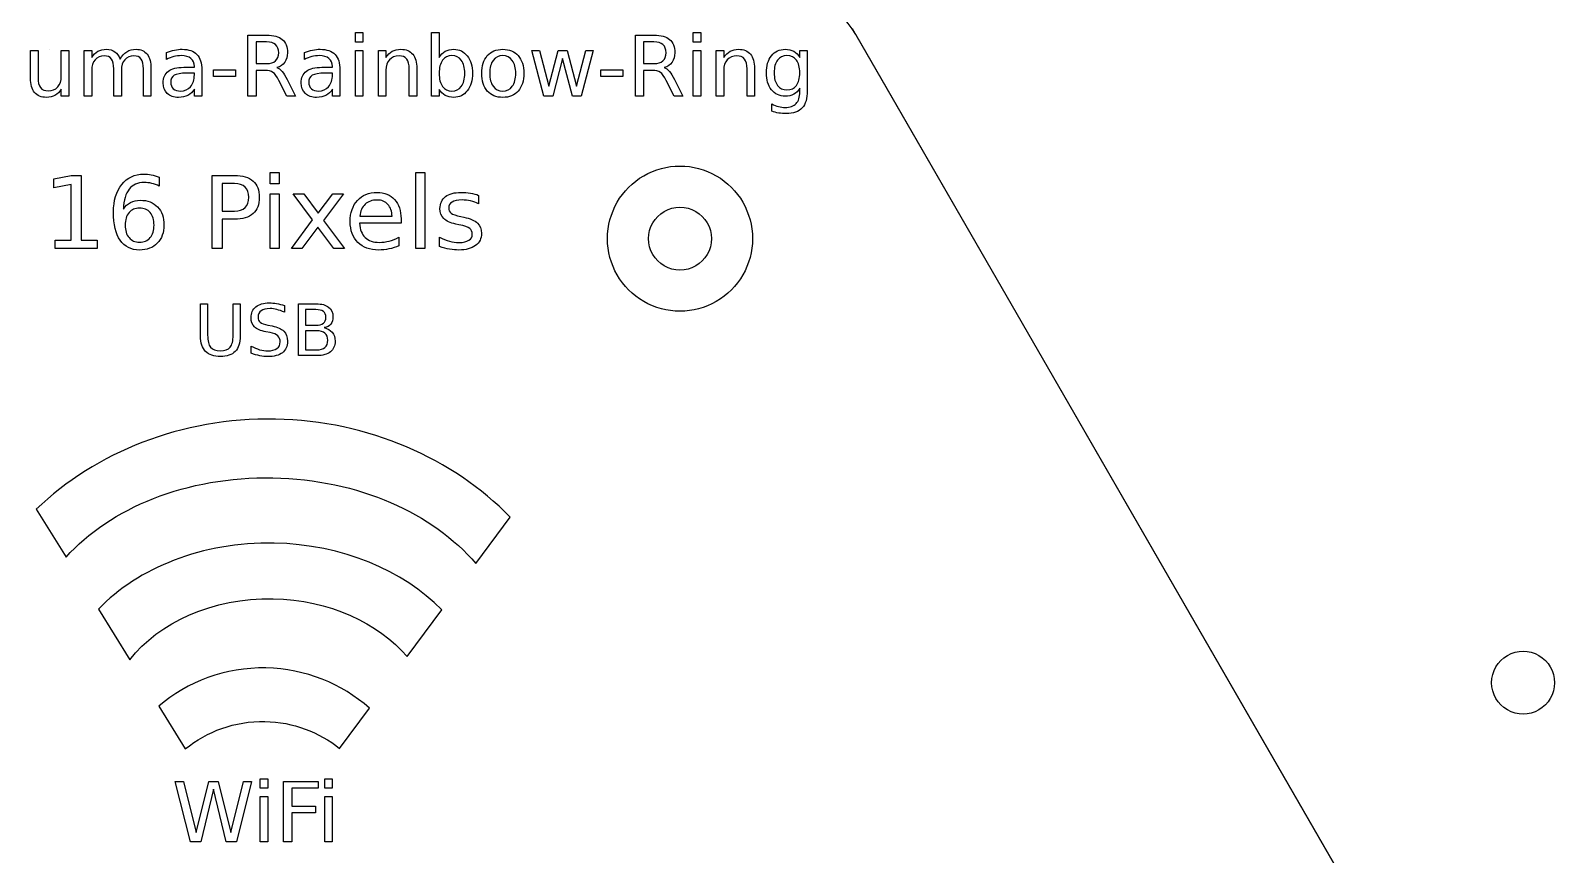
# Model space of a CAD drawing. Extents: x 5 to 967, y 5 to 440.
# Drawn here: x 789.3 to 849.9, y 302.6 to 335.4 of the extents above; entities that cross this region are included whole.
import ezdxf

# ---------------------------------------------------------------- set-up
doc = ezdxf.new("R2010")
doc.units = 0
doc.layers.get('0').update_dxf_attribs({"linetype": 'CONTINUOUS'})

msp = doc.modelspace()

# ---------------------------------------------------------------- linework, layer by layer
at = {"color": 3}
for p, q in [((797.940643, 332.744068), (797.940643, 335.172168)), ((797.940643, 335.172168), (798.682246, 335.172168)), ((802.214614, 335.274608), (802.513858, 335.274608)), ((802.214614, 334.895678), (802.214614, 335.274608)), ((802.513858, 335.274608), (802.513858, 334.895678)), ((805.241198, 332.744108), (805.241198, 335.274658)), ((805.241198, 335.274658), (805.542067, 335.274658)), ((805.542067, 335.274658), (805.542067, 334.289058)), ((813.345153, 332.744068), (813.345153, 335.172168)), ((813.345153, 335.172168), (814.086755, 335.172168)), ((815.648022, 335.274608), (815.947265, 335.274608)), ((815.648022, 334.895678), (815.648022, 335.274608)), ((815.947265, 335.274608), (815.947265, 334.895678)), ((789.290246, 333.462888), (789.290246, 334.565538)), ((789.290246, 334.565538), (789.589489, 334.565538)), ((789.589489, 334.565538), (789.589489, 333.474278)), ((790.043231, 334.609448), (790.043231, 334.609448)), ((790.51649, 333.532818), (790.51649, 334.565538)), ((790.51649, 334.565538), (790.815733, 334.565538)), ((790.815733, 334.565538), (790.815733, 332.744058)), ((791.423977, 332.744108), (791.423977, 334.565588)), ((791.423977, 334.565588), (791.724847, 334.565588)), ((791.724847, 334.565588), (791.724847, 334.282608)), ((798.26916, 334.902188), (798.26916, 334.040238)), ((798.682246, 334.902188), (798.26916, 334.902188)), ((802.513858, 334.895678), (802.214614, 334.895678)), ((802.214614, 334.565538), (802.513858, 334.565538)), ((802.214614, 332.744058), (802.214614, 334.565538)), ((802.513858, 334.565538), (802.513858, 332.744058)), ((803.126982, 332.744058), (803.126982, 334.565538)), ((803.126982, 334.565538), (803.427851, 334.565538)), ((803.427851, 334.565538), (803.427851, 334.282558)), ((808.072623, 334.609448), (808.072623, 334.609448)), ((809.228937, 334.565538), (809.52818, 334.565538)), ((809.705449, 332.744058), (809.228937, 334.565538)), ((809.52818, 334.565538), (809.902234, 333.144128)), ((809.902234, 333.144128), (810.274662, 334.565538)), ((810.274662, 334.565538), (810.627573, 334.565538)), ((810.627573, 334.565538), (811.001627, 333.144128)), ((811.001627, 333.144128), (811.374054, 334.565538)), ((811.673298, 334.565538), (811.196786, 332.744058)), ((811.374054, 334.565538), (811.673298, 334.565538)), ((813.67367, 334.902188), (813.67367, 334.040238)), ((814.086755, 334.902188), (813.67367, 334.902188)), ((815.947265, 334.895678), (815.648022, 334.895678)), ((815.648022, 334.565538), (815.947265, 334.565538)), ((815.648022, 332.744058), (815.648022, 334.565538)), ((815.947265, 334.565538), (815.947265, 332.744058)), ((816.56039, 332.744058), (816.56039, 334.565538)), ((816.56039, 334.565538), (816.861259, 334.565538)), ((816.861259, 334.565538), (816.861259, 334.282558)), ((819.884588, 334.289138), (819.884588, 334.565618)), ((819.884588, 334.565618), (820.183831, 334.565618)), ((820.183831, 334.565618), (820.183831, 332.970118)), ((792.853513, 334.215938), (792.853513, 334.215878)), ((794.701013, 334.206108), (794.701013, 334.482588)), ((798.26916, 334.040238), (798.682246, 334.040238)), ((800.191472, 334.206108), (800.191472, 334.482588)), ((808.072623, 334.355738), (808.072623, 334.355738)), ((810.451931, 334.237018), (810.058361, 332.744058)), ((810.843874, 332.744058), (810.451931, 334.237018)), ((813.67367, 334.040238), (814.086755, 334.040238)), ((789.290246, 333.462878), (789.290246, 333.462888)), ((791.724847, 333.773568), (791.724847, 332.744108)), ((792.60306, 332.744108), (792.60306, 333.833738)), ((792.903929, 333.773568), (792.903929, 332.744108)), ((793.782142, 332.744108), (793.782142, 333.833738)), ((794.083012, 333.843498), (794.083012, 332.744108)), ((795.38732, 333.893828), (795.806911, 333.893828)), ((795.806911, 333.659738), (795.509294, 333.659678)), ((795.806911, 333.893828), (795.806911, 333.923128)), ((795.806911, 333.593038), (795.806911, 333.659738)), ((796.106154, 333.783278), (796.106154, 332.744058)), ((796.106154, 333.783218), (796.106154, 333.783278)), ((796.572909, 333.789778), (797.449496, 333.789778)), ((796.572909, 333.523068), (796.572909, 333.789778)), ((797.449496, 333.523068), (796.572909, 333.523068)), ((797.449496, 333.789778), (797.449496, 333.523068)), ((798.626951, 333.770278), (798.26916, 333.770278)), ((798.26916, 333.770278), (798.26916, 332.744068)), ((799.092079, 333.882488), (799.092079, 333.882478)), ((799.479143, 332.744058), (799.168516, 333.366938)), ((799.498659, 333.407598), (799.832055, 332.744058)), ((800.87778, 333.893828), (801.297371, 333.893828)), ((801.297371, 333.659738), (800.999754, 333.659678)), ((801.297371, 333.893828), (801.297371, 333.923128)), ((801.297371, 333.593038), (801.297371, 333.659738)), ((801.596614, 333.783278), (801.596614, 332.744058)), ((801.596614, 333.783218), (801.596614, 333.783278)), ((803.427851, 333.773518), (803.427851, 332.744058)), ((804.353228, 332.744058), (804.353228, 333.833688)), ((804.652471, 333.843448), (804.652471, 332.744058)), ((804.652471, 333.843428), (804.652471, 333.843448)), ((806.560144, 333.653168), (806.560144, 333.653168)), ((811.97742, 333.789778), (812.854006, 333.789778)), ((811.97742, 333.523068), (811.97742, 333.789778)), ((812.854006, 333.523068), (811.97742, 333.523068)), ((812.854006, 333.789778), (812.854006, 333.523068)), ((814.03146, 333.770278), (813.67367, 333.770278)), ((813.67367, 333.770278), (813.67367, 332.744068)), ((814.496588, 333.882488), (814.496588, 333.882478)), ((814.883652, 332.744058), (814.573025, 333.366938)), ((814.903168, 333.407598), (815.236564, 332.744058)), ((816.861259, 333.773518), (816.861259, 332.744058)), ((817.786636, 332.744058), (817.786636, 333.833688)), ((818.085879, 333.843448), (818.085879, 332.744058)), ((818.085879, 333.843428), (818.085879, 333.843448)), ((819.884588, 333.675938), (819.884588, 333.675938)), ((790.51649, 332.744058), (790.51649, 333.023788)), ((795.806911, 332.744058), (795.806911, 333.020528)), ((801.297371, 332.744058), (801.297371, 333.020528)), ((805.542067, 333.017328), (805.542067, 332.744108)), ((819.884588, 332.916548), (819.884588, 333.064538)), ((790.815733, 332.744058), (790.51649, 332.744058)), ((791.724847, 332.744108), (791.423977, 332.744108)), ((792.903929, 332.744108), (792.60306, 332.744108)), ((794.083012, 332.744108), (793.782142, 332.744108)), ((796.106154, 332.744058), (795.806911, 332.744058)), ((798.26916, 332.744068), (797.940643, 332.744068)), ((799.832055, 332.744058), (799.479143, 332.744058)), ((801.596614, 332.744058), (801.297371, 332.744058)), ((802.513858, 332.744058), (802.214614, 332.744058)), ((803.427851, 332.744058), (803.126982, 332.744058)), ((804.652471, 332.744058), (804.353228, 332.744058)), ((805.542067, 332.744108), (805.241198, 332.744108)), ((810.058361, 332.744058), (809.705449, 332.744058)), ((811.196786, 332.744058), (810.843874, 332.744058)), ((813.67367, 332.744068), (813.345153, 332.744068)), ((815.236564, 332.744058), (814.883652, 332.744058)), ((815.947265, 332.744058), (815.648022, 332.744058)), ((816.861259, 332.744058), (816.56039, 332.744058)), ((818.085879, 332.744058), (817.786636, 332.744058)), ((818.775438, 332.147248), (818.775438, 332.438358)), ((798.819223, 329.718039), (799.177519, 329.718039)), ((798.819223, 329.264319), (798.819223, 329.718039)), ((799.177519, 329.718039), (799.177519, 329.264319)), ((804.614271, 329.718039), (804.972567, 329.718039)), ((804.614271, 326.688099), (804.614271, 329.718039)), ((804.972567, 329.718039), (804.972567, 326.688099)), ((790.21233, 329.455159), (790.907502, 329.595359)), ((790.21233, 329.096859), (790.21233, 329.455159)), ((790.911396, 329.237059), (790.21233, 329.096859)), ((790.907502, 329.595359), (791.300849, 329.595359)), ((790.911396, 327.019129), (790.911396, 329.237059)), ((791.300849, 329.595359), (791.300849, 327.019129)), ((794.410624, 329.531109), (794.410624, 329.531099)), ((794.410624, 329.531099), (794.410624, 329.172799)), ((796.513666, 329.595359), (797.401617, 329.595359)), ((796.513666, 326.688099), (796.513666, 329.595359)), ((796.907013, 329.272109), (796.907013, 328.179699)), ((797.401617, 329.272109), (796.907013, 329.272109)), ((799.177519, 329.264319), (798.819223, 329.264319)), ((798.819223, 328.869029), (799.177519, 328.869029)), ((798.819223, 326.688099), (798.819223, 328.869029)), ((799.177519, 328.869029), (799.177519, 326.688099)), ((800.511392, 327.829189), (799.736383, 328.869029)), ((799.736383, 328.869029), (800.158938, 328.869029)), ((800.158938, 328.869029), (800.737275, 328.092069)), ((800.737275, 328.092069), (801.315611, 328.869029)), ((801.738167, 328.869029), (800.949526, 327.807769)), ((801.315611, 328.869029), (801.738167, 328.869029)), ((807.11066, 328.804769), (807.11066, 328.465949)), ((807.110664, 328.804699), (807.11066, 328.804769)), ((793.629773, 328.298479), (793.629773, 328.298479)), ((796.907013, 328.179699), (797.401617, 328.179699)), ((802.390499, 327.971339), (803.667902, 327.973289)), ((806.401861, 327.963489), (806.524538, 327.936189)), ((797.401617, 327.856449), (796.907013, 327.856449)), ((796.907013, 327.856449), (796.907013, 326.688099)), ((799.664334, 326.688099), (800.511392, 327.829189)), ((800.721697, 327.544889), (800.08689, 326.688099)), ((801.356504, 326.688099), (800.721697, 327.544889)), ((800.949526, 327.807769), (801.779059, 326.688099)), ((804.026198, 327.692879), (802.378816, 327.692879)), ((804.026198, 327.868149), (804.026198, 327.868139)), ((804.026198, 327.868139), (804.026198, 327.692879)), ((806.329812, 327.636309), (806.205188, 327.665509)), ((790.2688, 327.019129), (790.911396, 327.019129)), ((790.2688, 326.688099), (790.2688, 327.019129)), ((791.943445, 326.688099), (790.2688, 326.688099)), ((791.300849, 327.019129), (791.943445, 327.019129)), ((791.943445, 327.019129), (791.943445, 326.688099)), ((796.907013, 326.688099), (796.513666, 326.688099)), ((799.177519, 326.688099), (798.819223, 326.688099)), ((800.08689, 326.688099), (799.664334, 326.688099)), ((801.779059, 326.688099), (801.356504, 326.688099)), ((803.942466, 327.137889), (803.942466, 326.799059)), ((804.972567, 326.688099), (804.614271, 326.688099)), ((805.560644, 326.767789), (805.560644, 327.137769)), ((796.055182, 324.494459), (796.334924, 324.494459)), ((796.055182, 323.210129), (796.055182, 324.494459)), ((796.334924, 324.494459), (796.334924, 323.244579)), ((797.350538, 323.244579), (797.350538, 324.494459)), ((797.350538, 324.494459), (797.63028, 324.494459)), ((797.63028, 324.494459), (797.63028, 323.210129)), ((799.387279, 324.426939), (799.387279, 324.155469)), ((799.387281, 324.426849), (799.387279, 324.426939)), ((799.945384, 324.494459), (800.656452, 324.494459)), ((799.945388, 322.437049), (799.945384, 324.494459)), ((800.635781, 324.265749), (800.223748, 324.265709)), ((800.223748, 324.265709), (800.223748, 323.645589)), ((798.822285, 323.349269), (798.652786, 323.382369)), ((798.735471, 323.648339), (798.903592, 323.613839)), ((800.223748, 323.645589), (800.635781, 323.645589)), ((800.223748, 323.419589), (800.223748, 322.665809)), ((800.670232, 323.419539), (800.223748, 323.419589)), ((798.071257, 322.527929), (798.071257, 322.814569)), ((800.223748, 322.665809), (800.670232, 322.665809)), ((800.684017, 322.437049), (799.945388, 322.437049)), ((795.050217, 305.51552), (795.377743, 305.51552)), ((795.650681, 303.11847), (795.050217, 305.51552)), ((795.377743, 305.51552), (795.881877, 303.489347)), ((795.881877, 303.489347), (796.384408, 305.51552)), ((796.384408, 305.51552), (796.748867, 305.51552)), ((796.748867, 305.51552), (797.253002, 303.489347)), ((797.253002, 303.489347), (797.755526, 305.51552)), ((798.084662, 305.51552), (797.482588, 303.11847)), ((797.755526, 305.51552), (798.084662, 305.51552)), ((798.429849, 305.616669), (798.725265, 305.616669)), ((798.429849, 305.242581), (798.429849, 305.616669)), ((798.725265, 305.616669), (798.725265, 305.242581)), ((799.354634, 305.51552), (800.732177, 305.51552)), ((799.354634, 303.11847), (799.354634, 305.51552)), ((800.732177, 305.51552), (800.732177, 305.242581)), ((800.99869, 305.616669), (801.294106, 305.616669)), ((800.99869, 305.242581), (800.99869, 305.616669)), ((801.294106, 305.616669), (801.294106, 305.242581)), ((796.569046, 305.199232), (796.058486, 303.11847)), ((797.074783, 303.11847), (796.569046, 305.199232)), ((798.725265, 305.242581), (798.429849, 305.242581)), ((798.429849, 304.916659), (798.725265, 304.916659)), ((798.429849, 303.11847), (798.429849, 304.916659)), ((798.725265, 304.916659), (798.725265, 303.11847)), ((800.732177, 305.242581), (799.678946, 305.242581)), ((799.678946, 305.242581), (799.678946, 304.536149)), ((801.294106, 305.242581), (800.99869, 305.242581)), ((800.99869, 304.916659), (801.294106, 304.916659)), ((800.99869, 303.11847), (800.99869, 304.916659)), ((801.294106, 304.916659), (801.294106, 303.11847)), ((799.678946, 304.536149), (800.629421, 304.536149)), ((800.629421, 304.26321), (799.678946, 304.26321)), ((799.678946, 304.26321), (799.678946, 303.11847)), ((800.629421, 304.536149), (800.629421, 304.26321)), ((796.058486, 303.11847), (795.650681, 303.11847)), ((797.482588, 303.11847), (797.074783, 303.11847)), ((798.725265, 303.11847), (798.429849, 303.11847)), ((799.678946, 303.11847), (799.354634, 303.11847)), ((801.294106, 303.11847), (800.99869, 303.11847))]:
    msp.add_line(p, q, dxfattribs=at)
at = {"color": 7}
for p, q in [((821.969094, 335.436554), (841.659693, 301.331439)), ((813.870767, 327.085249), (813.870767, 327.085249)), ((799.031542, 319.911374), (799.031541, 319.911374)), ((789.519848, 316.32778), (790.704711, 314.425813)), ((806.999284, 314.1699), (808.363382, 316.020574)), ((798.976556, 314.983041), (798.976555, 314.983041)), ((791.991319, 312.358478), (793.241614, 310.350685)), ((804.275393, 310.472975), (805.644668, 312.331599)), ((798.655229, 310.022959), (798.65523, 310.022959)), ((847.399403, 309.437956), (847.399403, 309.437956)), ((794.392271, 308.502663), (795.448171, 306.806276)), ((801.584331, 306.821233), (802.767889, 308.428813))]:
    msp.add_line(p, q, dxfattribs=at)
at = {"color": 5}
msp.add_line((812.236152, 327.085249), (812.236152, 327.085249), dxfattribs=at)
at = {"color": 7}
for points in [[(822.110464, 335.191768), (821.395933, 336.429372), (820.075426, 337.191768), (818.646364, 337.191768)], [(841.801063, 301.08665), (841.801063, 301.08665), (822.110464, 335.191768), (822.110464, 335.191768)], [(813.870767, 327.085249), (813.870767, 327.531831), (814.109016, 327.944489), (814.495767, 328.16778)], [(814.495767, 328.16778), (814.882519, 328.391071), (815.359016, 328.391071), (815.745767, 328.16778)], [(815.745767, 328.16778), (816.132519, 327.944489), (816.370767, 327.531831), (816.370767, 327.085249)], [(814.495767, 326.002717), (814.109016, 326.226008), (813.870767, 326.638667), (813.870767, 327.085249)], [(816.370767, 327.085249), (816.370767, 326.638667), (816.132519, 326.226008), (815.745767, 326.002717)], [(815.745767, 326.002717), (815.359016, 325.779426), (814.882519, 325.779426), (814.495767, 326.002717)], [(799.031541, 319.911374), (795.280196, 319.980943), (791.883559, 318.591361), (789.519848, 316.32778)], [(808.363382, 316.020574), (806.085505, 318.345898), (802.760341, 319.842222), (799.031542, 319.911374)], [(790.704711, 314.425813), (792.456598, 316.37947), (795.496479, 317.642278), (798.93195, 317.578568)], [(798.93195, 317.578568), (802.340998, 317.515346), (805.313453, 316.161764), (806.999284, 314.1699)], [(798.976555, 314.983041), (796.12224, 315.035975), (793.574865, 313.997733), (791.991319, 312.358478)], [(805.644668, 312.331599), (804.107535, 313.900256), (801.699926, 314.932536), (798.976556, 314.983041)], [(793.241614, 310.350685), (794.399537, 311.839508), (796.52371, 312.815588), (798.935532, 312.770862)], [(798.935532, 312.770862), (801.168534, 312.72945), (803.123001, 311.822108), (804.275393, 310.472975)], [(847.399403, 309.437956), (847.399403, 309.884538), (847.637652, 310.297197), (848.024403, 310.520488)], [(848.024403, 310.520488), (848.411154, 310.743779), (848.887652, 310.743779), (849.274403, 310.520488)], [(849.274403, 310.520488), (849.661154, 310.297197), (849.899403, 309.884538), (849.899403, 309.437956)], [(798.65523, 310.022959), (797.031677, 310.053067), (795.538373, 309.47623), (794.392271, 308.502663)], [(802.767889, 308.428813), (801.669644, 309.396155), (800.234787, 309.993667), (798.655229, 310.022959)], [(848.024403, 308.355425), (847.637652, 308.578716), (847.399403, 308.991375), (847.399403, 309.437956)], [(849.899403, 309.437956), (849.899403, 308.991375), (849.661154, 308.578716), (849.274403, 308.355425)], [(795.448171, 306.806276), (796.311119, 307.505986), (797.416655, 307.917482), (798.615772, 307.895244)], [(798.615772, 307.895244), (799.741457, 307.874369), (800.770282, 307.474992), (801.584331, 306.821233)], [(849.274403, 308.355425), (848.887652, 308.132134), (848.411154, 308.132134), (848.024403, 308.355425)]]:
    msp.add_open_spline(points, degree=3, dxfattribs=at)
at = {"color": 3}
for points in [[(798.682246, 335.172168), (798.959805, 335.172168), (799.166889, 335.114162), (799.3035, 334.998148)], [(814.086755, 335.172168), (814.364314, 335.172168), (814.571399, 335.114162), (814.70801, 334.998148)], [(791.970421, 334.529808), (792.065832, 334.582942), (792.179132, 334.609508), (792.310322, 334.609508)], [(792.310322, 334.609508), (792.442596, 334.609508), (792.554812, 334.575898), (792.64697, 334.508678)], [(793.121856, 334.513498), (793.225941, 334.577498), (793.348457, 334.609498), (793.489405, 334.609498)], [(793.489405, 334.609498), (793.679143, 334.609498), (793.825511, 334.542818), (793.928511, 334.409458)], [(794.701013, 334.482588), (794.810519, 334.524855), (794.916772, 334.556288), (795.019772, 334.576888)], [(795.019772, 334.576888), (795.122772, 334.598555), (795.223062, 334.609388), (795.320641, 334.609388)], [(795.320641, 334.609388), (795.584105, 334.609388), (795.78089, 334.541082), (795.910996, 334.404468)], [(799.040036, 334.793218), (798.959805, 334.865865), (798.840541, 334.902188), (798.682246, 334.902188)], [(799.16201, 334.472838), (799.16201, 334.614872), (799.121352, 334.721665), (799.040036, 334.793218)], [(799.3035, 334.998148), (799.440111, 334.882135), (799.508417, 334.707035), (799.508417, 334.472848)], [(800.191472, 334.482588), (800.300978, 334.524855), (800.407231, 334.556288), (800.510231, 334.576888)], [(800.510231, 334.576888), (800.613232, 334.598555), (800.713522, 334.609388), (800.811101, 334.609388)], [(800.811101, 334.609388), (801.074565, 334.609388), (801.27135, 334.541082), (801.401455, 334.404468)], [(803.679931, 334.528128), (803.77751, 334.582328), (803.889727, 334.609428), (804.01658, 334.609428)], [(804.01658, 334.609428), (804.225833, 334.609428), (804.384128, 334.544375), (804.491465, 334.414268)], [(805.77951, 334.529758), (805.876005, 334.582892), (805.990932, 334.609458), (806.12429, 334.609458)], [(806.12429, 334.609458), (806.34547, 334.609458), (806.524907, 334.521638), (806.662602, 334.345998)], [(807.457874, 334.355738), (807.606411, 334.524878), (807.811327, 334.609448), (808.072623, 334.609448)], [(808.072623, 334.609448), (808.332834, 334.609448), (808.537208, 334.524878), (808.685746, 334.355738)], [(814.444546, 334.793218), (814.364314, 334.865865), (814.245051, 334.902188), (814.086755, 334.902188)], [(814.56652, 334.472838), (814.56652, 334.614872), (814.525862, 334.721665), (814.444546, 334.793218)], [(814.70801, 334.998148), (814.844621, 334.882135), (814.912926, 334.707035), (814.912926, 334.472848)], [(817.113339, 334.528128), (817.210919, 334.582328), (817.323135, 334.609428), (817.449987, 334.609428)], [(817.449987, 334.609428), (817.659241, 334.609428), (817.817536, 334.544375), (817.924873, 334.414268)], [(818.760801, 334.354208), (818.897412, 334.524428), (819.077391, 334.609538), (819.300739, 334.609538)], [(819.300739, 334.609538), (819.435182, 334.609538), (819.550651, 334.582972), (819.647145, 334.529838)], [(791.724847, 334.282608), (791.793153, 334.394282), (791.875011, 334.476682), (791.970421, 334.529808)], [(791.859831, 334.193158), (791.769842, 334.090158), (791.724847, 333.950295), (791.724847, 333.773568)], [(792.224127, 334.349288), (792.071253, 334.349288), (791.949821, 334.297245), (791.859831, 334.193158)], [(792.51036, 334.222428), (792.44856, 334.307002), (792.353149, 334.349288), (792.224127, 334.349288)], [(792.60306, 333.833738), (792.60306, 334.009385), (792.57216, 334.138948), (792.51036, 334.222428)], [(792.64697, 334.508678), (792.740213, 334.441458), (792.809061, 334.343878), (792.853513, 334.215938)], [(792.853513, 334.215878), (792.928324, 334.350318), (793.017772, 334.449525), (793.121856, 334.513498)], [(793.038914, 334.194788), (792.948924, 334.091788), (792.903929, 333.951382), (792.903929, 333.773568)], [(793.406462, 334.349288), (793.25142, 334.349288), (793.128904, 334.297788), (793.038914, 334.194788)], [(793.689442, 334.222428), (793.627642, 334.307002), (793.533316, 334.349288), (793.406462, 334.349288)], [(793.782142, 333.833738), (793.782142, 334.008298), (793.751242, 334.137862), (793.689442, 334.222428)], [(793.928511, 334.409458), (794.031512, 334.277185), (794.083012, 334.088532), (794.083012, 333.843498)], [(794.985619, 334.318328), (794.886956, 334.293395), (794.792087, 334.255988), (794.701013, 334.206108)], [(795.289741, 334.355728), (795.185657, 334.355728), (795.084283, 334.343262), (794.985619, 334.318328)], [(795.6703, 334.241888), (795.580311, 334.317782), (795.453458, 334.355728), (795.289741, 334.355728)], [(795.806911, 333.923128), (795.806911, 334.060822), (795.761374, 334.167075), (795.6703, 334.241888)], [(795.910996, 334.404468), (796.041102, 334.267862), (796.106154, 334.060778), (796.106154, 333.783218)], [(798.682246, 334.040238), (798.840541, 334.040238), (798.959805, 334.076558), (799.040036, 334.149198)], [(799.040036, 334.149198), (799.121352, 334.222925), (799.16201, 334.330805), (799.16201, 334.472838)], [(799.40108, 334.092288), (799.330606, 333.991455), (799.227606, 333.921522), (799.092079, 333.882488)], [(799.508417, 334.472848), (799.508417, 334.319975), (799.472638, 334.193122), (799.40108, 334.092288)], [(800.476079, 334.318328), (800.377415, 334.293395), (800.282546, 334.255988), (800.191472, 334.206108)], [(800.780201, 334.355728), (800.676116, 334.355728), (800.574742, 334.343262), (800.476079, 334.318328)], [(801.16076, 334.241888), (801.07077, 334.317782), (800.943917, 334.355728), (800.780201, 334.355728)], [(801.297371, 333.923128), (801.297371, 334.060822), (801.251834, 334.167075), (801.16076, 334.241888)], [(801.401455, 334.404468), (801.531561, 334.267862), (801.596614, 334.060778), (801.596614, 333.783218)], [(803.427851, 334.282558), (803.49941, 334.392065), (803.583436, 334.473922), (803.679931, 334.528128)], [(803.567715, 334.194738), (803.474472, 334.091738), (803.427851, 333.951332), (803.427851, 333.773518)], [(803.9499, 334.349238), (803.788353, 334.349238), (803.660958, 334.297738), (803.567715, 334.194738)], [(804.252396, 334.220758), (804.185175, 334.306412), (804.084343, 334.349238), (803.9499, 334.349238)], [(804.353228, 333.833688), (804.353228, 334.006082), (804.319617, 334.135105), (804.252396, 334.220758)], [(804.491465, 334.414268), (804.598802, 334.285248), (804.652471, 334.094968), (804.652471, 333.843428)], [(805.542067, 334.289058), (805.604953, 334.397485), (805.684101, 334.477718), (805.77951, 334.529758)], [(805.677052, 334.170338), (805.587062, 334.045658), (805.542067, 333.873268), (805.542067, 333.653168)], [(806.051106, 334.358998), (805.89281, 334.358998), (805.768126, 334.296112), (805.677052, 334.170338)], [(806.423533, 334.170338), (806.333543, 334.296112), (806.2094, 334.358998), (806.051106, 334.358998)], [(806.560144, 333.653168), (806.560144, 333.873268), (806.514607, 334.045658), (806.423533, 334.170338)], [(806.662602, 334.345998), (806.801381, 334.170352), (806.870771, 333.939412), (806.870771, 333.653178)], [(807.236694, 333.653168), (807.236694, 333.952415), (807.31042, 334.186605), (807.457874, 334.355738)], [(807.692064, 334.167088), (807.598821, 334.042402), (807.5522, 333.871095), (807.5522, 333.653168)], [(808.072623, 334.355738), (807.912159, 334.355738), (807.785306, 334.292855), (807.692064, 334.167088)], [(808.451556, 334.165458), (808.358313, 334.292312), (808.232002, 334.355738), (808.072623, 334.355738)], [(808.591419, 333.653168), (808.591419, 333.868928), (808.544798, 334.039692), (808.451556, 334.165458)], [(808.685746, 334.355738), (808.834283, 334.186605), (808.908552, 333.952415), (808.908552, 333.653168)], [(814.086755, 334.040238), (814.245051, 334.040238), (814.364314, 334.076558), (814.444546, 334.149198)], [(814.444546, 334.149198), (814.525862, 334.222925), (814.56652, 334.330805), (814.56652, 334.472838)], [(814.805589, 334.092288), (814.735115, 333.991455), (814.632115, 333.921522), (814.496588, 333.882488)], [(814.912926, 334.472848), (814.912926, 334.319975), (814.877147, 334.193122), (814.805589, 334.092288)], [(816.861259, 334.282558), (816.932817, 334.392065), (817.016844, 334.473922), (817.113339, 334.528128)], [(817.001123, 334.194738), (816.907881, 334.091738), (816.861259, 333.951332), (816.861259, 333.773518)], [(817.383308, 334.349238), (817.22176, 334.349238), (817.094365, 334.297738), (817.001123, 334.194738)], [(817.685804, 334.220758), (817.618583, 334.306412), (817.517751, 334.349238), (817.383308, 334.349238)], [(817.786636, 333.833688), (817.786636, 334.006082), (817.753026, 334.135105), (817.685804, 334.220758)], [(817.924873, 334.414268), (818.032211, 334.285248), (818.085879, 334.094968), (818.085879, 333.843428)], [(818.555884, 333.676028), (818.555884, 333.957922), (818.62419, 334.183982), (818.760801, 334.354208)], [(818.998243, 334.180098), (818.909338, 334.060838), (818.864885, 333.892785), (818.864885, 333.675938)], [(819.373924, 334.358998), (819.21346, 334.358998), (819.088233, 334.299365), (818.998243, 334.180098)], [(819.749604, 334.180098), (819.660698, 334.299365), (819.535472, 334.358998), (819.373924, 334.358998)], [(819.647145, 334.529838), (819.743641, 334.476705), (819.822788, 334.396472), (819.884588, 334.289138)], [(819.884588, 333.675938), (819.884588, 333.892785), (819.839594, 334.060838), (819.749604, 334.180098)], [(789.452878, 332.892038), (789.344456, 333.022145), (789.290246, 333.212425), (789.290246, 333.462878)], [(789.589489, 333.474278), (789.589489, 333.301885), (789.623099, 333.172322), (789.690319, 333.085588)], [(790.375001, 333.111608), (790.469327, 333.214608), (790.51649, 333.355012), (790.51649, 333.532818)], [(794.567655, 333.274198), (794.567655, 333.479112), (794.635961, 333.633612), (794.772571, 333.737698)], [(794.772571, 333.737698), (794.910267, 333.841785), (795.115183, 333.893828), (795.38732, 333.893828)], [(795.006761, 333.576778), (794.913519, 333.521512), (794.866898, 333.427185), (794.866898, 333.293798)], [(795.509294, 333.659678), (795.267515, 333.659678), (795.100004, 333.632045), (795.006761, 333.576778)], [(795.655663, 333.123028), (795.756495, 333.241208), (795.806911, 333.397878), (795.806911, 333.593038)], [(798.934325, 333.690578), (798.859514, 333.743712), (798.757056, 333.770278), (798.626951, 333.770278)], [(799.168516, 333.366938), (799.088284, 333.529572), (799.01022, 333.637452), (798.934325, 333.690578)], [(799.092079, 333.882478), (799.162552, 333.858612), (799.230858, 333.807655), (799.296995, 333.729608)], [(799.296995, 333.729608), (799.364216, 333.651542), (799.431438, 333.544205), (799.498659, 333.407598)], [(800.058114, 333.274198), (800.058114, 333.479112), (800.12642, 333.633612), (800.263031, 333.737698)], [(800.263031, 333.737698), (800.400726, 333.841785), (800.605642, 333.893828), (800.87778, 333.893828)], [(800.497221, 333.576778), (800.403978, 333.521512), (800.357357, 333.427185), (800.357357, 333.293798)], [(800.999754, 333.659678), (800.757974, 333.659678), (800.590463, 333.632045), (800.497221, 333.576778)], [(801.146123, 333.123028), (801.246955, 333.241208), (801.297371, 333.397878), (801.297371, 333.593038)], [(805.542067, 333.653168), (805.542067, 333.433075), (805.587062, 333.260145), (805.677052, 333.134378)], [(806.423533, 333.134378), (806.514607, 333.260145), (806.560144, 333.433075), (806.560144, 333.653168)], [(806.870771, 333.653178), (806.870771, 333.366945), (806.801381, 333.136008), (806.662602, 332.960368)], [(807.457874, 332.950598), (807.31042, 333.120818), (807.236694, 333.355008), (807.236694, 333.653168)], [(807.5522, 333.653168), (807.5522, 333.435242), (807.598279, 333.263395), (807.690438, 333.137628)], [(808.451556, 333.139258), (808.544798, 333.265025), (808.591419, 333.436328), (808.591419, 333.653168)], [(808.908552, 333.653168), (808.908552, 333.355008), (808.834283, 333.120818), (808.685746, 332.950598)], [(814.338835, 333.690578), (814.264025, 333.743712), (814.161566, 333.770278), (814.03146, 333.770278)], [(814.573025, 333.366938), (814.492793, 333.529572), (814.41473, 333.637452), (814.338835, 333.690578)], [(814.496588, 333.882478), (814.567062, 333.858612), (814.635368, 333.807655), (814.701504, 333.729608)], [(814.701504, 333.729608), (814.768726, 333.651542), (814.835947, 333.544205), (814.903168, 333.407598)], [(818.760801, 332.999478), (818.62419, 333.169698), (818.555884, 333.395215), (818.555884, 333.676028)], [(818.864885, 333.675938), (818.864885, 333.460178), (818.909338, 333.292668), (818.998243, 333.173408)], [(819.749604, 333.173408), (819.839594, 333.292668), (819.884588, 333.460178), (819.884588, 333.675938)], [(789.929389, 332.696888), (789.720136, 332.696888), (789.561299, 332.761938), (789.452878, 332.892038)], [(789.690319, 333.085588), (789.757541, 332.999935), (789.858373, 332.957108), (789.992815, 332.957108)], [(790.262784, 332.776588), (790.167374, 332.723455), (790.056242, 332.696888), (789.929389, 332.696888)], [(789.992815, 332.957108), (790.154363, 332.957108), (790.281759, 333.008608), (790.375001, 333.111608)], [(790.51649, 333.023788), (790.443848, 332.913195), (790.35928, 332.830795), (790.262784, 332.776588)], [(794.731913, 332.852978), (794.622408, 332.958152), (794.567655, 333.098558), (794.567655, 333.274198)], [(795.177525, 332.696858), (794.991041, 332.696858), (794.842503, 332.748898), (794.731913, 332.852978)], [(794.866898, 333.293798), (794.866898, 333.187545), (794.901593, 333.102975), (794.970982, 333.040088)], [(794.970982, 333.040088), (795.041456, 332.978288), (795.136867, 332.947388), (795.257215, 332.947388)], [(795.551579, 332.774958), (795.449663, 332.722892), (795.324979, 332.696858), (795.177525, 332.696858)], [(795.257215, 332.947388), (795.4231, 332.947388), (795.555916, 333.005935), (795.655663, 333.123028)], [(795.806911, 333.020528), (795.738606, 332.909942), (795.653495, 332.828085), (795.551579, 332.774958)], [(800.222373, 332.852978), (800.112867, 332.958152), (800.058114, 333.098558), (800.058114, 333.274198)], [(800.667984, 332.696858), (800.481499, 332.696858), (800.332962, 332.748898), (800.222373, 332.852978)], [(800.357357, 333.293798), (800.357357, 333.187545), (800.392052, 333.102975), (800.461442, 333.040088)], [(800.461442, 333.040088), (800.531916, 332.978288), (800.627327, 332.947388), (800.747674, 332.947388)], [(801.042038, 332.774958), (800.940122, 332.722892), (800.815437, 332.696858), (800.667984, 332.696858)], [(800.747674, 332.947388), (800.913559, 332.947388), (801.046375, 333.005935), (801.146123, 333.123028)], [(801.297371, 333.020528), (801.229065, 332.909942), (801.143954, 332.828085), (801.042038, 332.774958)], [(805.77951, 332.775008), (805.684099, 332.828142), (805.604951, 332.908915), (805.542067, 333.017328)], [(805.677052, 333.134378), (805.768126, 333.009692), (805.89281, 332.947348), (806.051106, 332.947348)], [(806.12429, 332.696908), (805.990932, 332.696908), (805.876005, 332.722942), (805.77951, 332.775008)], [(806.051106, 332.947348), (806.2094, 332.947348), (806.333543, 333.009692), (806.423533, 333.134378)], [(806.662602, 332.960368), (806.524907, 332.784728), (806.34547, 332.696908), (806.12429, 332.696908)], [(808.072623, 332.696898), (807.811327, 332.696898), (807.606411, 332.781465), (807.457874, 332.950598)], [(807.690438, 333.137628), (807.78368, 333.012942), (807.911075, 332.950598), (808.072623, 332.950598)], [(808.072623, 332.950598), (808.232002, 332.950598), (808.358313, 333.013485), (808.451556, 333.139258)], [(808.685746, 332.950598), (808.537208, 332.781465), (808.332834, 332.696898), (808.072623, 332.696898)], [(819.300739, 332.744148), (819.077391, 332.744148), (818.897412, 332.829258), (818.760801, 332.999478)], [(818.998243, 333.173408), (819.088233, 333.054142), (819.21346, 332.994508), (819.373924, 332.994508)], [(819.647145, 332.823848), (819.550651, 332.770715), (819.435182, 332.744148), (819.300739, 332.744148)], [(819.373924, 332.994508), (819.535472, 332.994508), (819.660698, 333.054142), (819.749604, 333.173408)], [(819.884588, 333.064538), (819.822788, 332.957205), (819.743641, 332.876975), (819.647145, 332.823848)], [(819.738219, 332.453048), (819.835799, 332.554962), (819.884588, 332.709462), (819.884588, 332.916548)], [(820.183831, 332.970118), (820.183831, 332.660032), (820.114984, 332.429635), (819.977289, 332.278928)], [(818.775438, 332.438358), (818.86326, 332.390625), (818.949997, 332.355388), (819.035649, 332.332648)], [(819.047033, 332.075648), (818.953791, 332.090848), (818.86326, 332.114715), (818.775438, 332.147248)], [(819.035649, 332.332648), (819.121302, 332.309915), (819.208581, 332.298548), (819.297487, 332.298548)], [(819.297487, 332.298548), (819.49373, 332.298548), (819.640641, 332.350048), (819.738219, 332.453048)], [(819.977289, 332.278928), (819.839594, 332.127142), (819.628714, 332.051248), (819.34465, 332.051248)], [(819.34465, 332.051248), (819.239482, 332.051248), (819.140276, 332.059382), (819.047033, 332.075648)], [(792.591883, 328.138789), (792.591883, 328.598342), (792.70093, 328.964425), (792.919022, 329.237039)], [(792.919022, 329.237039), (793.137116, 329.510952), (793.429854, 329.647909), (793.797237, 329.647909)], [(793.812815, 329.316899), (793.553181, 329.316899), (793.35456, 329.229272), (793.216953, 329.054019)], [(793.797237, 329.647909), (793.895899, 329.647909), (793.995209, 329.638175), (794.095168, 329.618709)], [(794.110746, 329.279899), (794.010787, 329.304565), (793.911477, 329.316899), (793.812815, 329.316899)], [(794.095168, 329.618709), (794.196426, 329.599242), (794.301578, 329.570042), (794.410624, 329.531109)], [(794.410624, 329.172799), (794.311963, 329.219532), (794.212004, 329.255232), (794.110746, 329.279899)], [(797.401617, 329.595359), (797.727459, 329.595359), (797.973463, 329.521362), (798.139629, 329.373369)], [(797.82612, 329.129959), (797.726161, 329.224725), (797.58466, 329.272109), (797.401617, 329.272109)], [(797.976059, 328.726879), (797.976059, 328.900832), (797.926079, 329.035192), (797.82612, 329.129959)], [(798.139629, 329.373369), (798.307094, 329.226675), (798.390826, 329.011179), (798.390826, 328.726879)], [(793.216953, 329.054019), (793.080645, 328.878765), (793.002755, 328.613939), (792.983282, 328.259539)], [(792.983282, 328.259539), (793.059874, 328.372479), (793.155939, 328.458805), (793.271477, 328.518519)], [(793.271477, 328.518519), (793.387015, 328.579519), (793.514236, 328.610019), (793.65314, 328.610019)], [(793.65314, 328.610019), (793.945229, 328.610019), (794.175655, 328.521095), (794.344417, 328.343249)], [(797.82612, 328.321849), (797.926079, 328.416615), (797.976059, 328.551625), (797.976059, 328.726879)], [(798.390826, 328.726879), (798.390826, 328.439985), (798.307094, 328.223189), (798.139629, 328.076489)], [(802.004942, 327.757149), (802.004942, 328.114149), (802.101007, 328.397152), (802.293136, 328.606159)], [(802.293136, 328.606159), (802.486564, 328.816465), (802.746848, 328.921619), (803.073988, 328.921619)], [(803.077882, 328.617829), (802.877963, 328.617829), (802.717639, 328.561359), (802.596909, 328.448419)], [(803.073988, 328.921619), (803.367375, 328.921619), (803.599099, 328.826852), (803.76916, 328.637319)], [(803.502385, 328.442579), (803.395935, 328.559412), (803.254434, 328.617829), (803.077882, 328.617829)], [(803.76916, 328.637319), (803.940519, 328.449079), (804.026198, 328.192689), (804.026198, 327.868149)], [(805.576222, 328.278899), (805.576222, 328.484012), (805.64892, 328.642389), (805.794316, 328.754029)], [(805.794316, 328.754029), (805.939711, 328.865675), (806.14612, 328.921499), (806.413544, 328.921499)], [(806.055245, 328.539879), (805.966969, 328.485345), (805.922831, 328.403562), (805.922831, 328.294529)], [(806.45638, 328.621679), (806.27853, 328.621679), (806.144818, 328.594412), (806.055245, 328.539879)], [(806.413544, 328.921499), (806.545958, 328.921499), (806.670583, 328.911765), (806.787419, 328.892299)], [(806.795204, 328.582779), (806.686157, 328.608712), (806.573216, 328.621679), (806.45638, 328.621679)], [(806.787419, 328.892299), (806.904254, 328.872832), (807.012002, 328.843632), (807.110664, 328.804699)], [(807.11066, 328.465949), (807.009402, 328.517882), (806.90425, 328.556825), (806.795204, 328.582779)], [(792.858657, 327.017159), (792.680808, 327.275499), (792.591883, 327.649375), (792.591883, 328.138789)], [(793.209164, 328.117389), (793.106609, 327.996655), (793.055331, 327.831139), (793.055331, 327.620839)], [(793.629773, 328.298479), (793.453221, 328.298479), (793.313018, 328.238115), (793.209164, 328.117389)], [(794.048434, 328.117389), (793.945878, 328.238115), (793.806325, 328.298479), (793.629773, 328.298479)], [(794.204215, 327.620839), (794.204215, 327.831139), (794.152288, 327.996655), (794.048434, 328.117389)], [(794.344417, 328.343249), (794.514479, 328.166695), (794.599509, 327.925885), (794.599509, 327.620819)], [(797.401617, 328.179699), (797.58466, 328.179699), (797.726161, 328.227082), (797.82612, 328.321849)], [(798.139629, 328.076489), (797.973463, 327.929795), (797.727459, 327.856449), (797.401617, 327.856449)], [(802.596909, 328.448419), (802.477477, 328.335479), (802.408674, 328.176452), (802.390499, 327.971339)], [(803.667902, 327.973289), (803.665302, 328.169315), (803.61013, 328.325745), (803.502385, 328.442579)], [(805.724214, 327.879709), (805.625552, 327.977075), (805.576222, 328.110139), (805.576222, 328.278899)], [(805.922831, 328.294529), (805.922831, 328.211442), (805.954637, 328.145882), (806.018251, 328.097849)], [(806.018251, 328.097849), (806.081864, 328.051115), (806.209734, 328.006329), (806.401861, 327.963489)], [(806.524538, 327.936189), (806.77898, 327.881655), (806.959426, 327.804415), (807.065877, 327.704469)], [(793.055331, 327.620839), (793.055331, 327.411832), (793.106609, 327.246312), (793.209164, 327.124279)], [(794.048434, 327.124279), (794.152288, 327.246312), (794.204215, 327.411832), (794.204215, 327.620839)], [(794.599509, 327.620819), (794.599509, 327.322239), (794.511233, 327.082725), (794.334681, 326.902279)], [(802.308714, 326.935409), (802.106199, 327.137922), (802.004942, 327.411835), (802.004942, 327.757149)], [(802.378816, 327.692879), (802.394396, 327.446225), (802.468392, 327.257992), (802.600803, 327.128179)], [(806.205188, 327.665509), (805.9832, 327.712242), (805.822875, 327.783642), (805.724214, 327.879709)], [(806.760157, 327.486369), (806.69525, 327.538302), (806.551802, 327.588282), (806.329812, 327.636309)], [(806.859467, 327.262439), (806.859467, 327.359799), (806.826363, 327.434442), (806.760157, 327.486369)], [(807.2275, 327.289699), (807.2275, 327.087185), (807.147013, 326.926862), (806.986039, 326.808729)], [(807.065877, 327.704469), (807.173625, 327.605809), (807.2275, 327.467552), (807.2275, 327.289699)], [(793.629773, 326.631609), (793.293546, 326.631609), (793.036507, 326.760125), (792.858657, 327.017159)], [(793.209164, 327.124279), (793.313018, 327.003552), (793.453221, 326.943189), (793.629773, 326.943189)], [(793.629773, 326.943189), (793.806325, 326.943189), (793.945878, 327.003552), (794.048434, 327.124279)], [(794.334681, 326.902279), (794.15813, 326.721832), (793.923161, 326.631609), (793.629773, 326.631609)], [(803.1363, 326.631639), (802.788389, 326.631639), (802.512527, 326.732895), (802.308714, 326.935409)], [(802.600803, 327.128179), (802.734515, 326.999659), (802.920154, 326.935399), (803.15772, 326.935399)], [(803.15772, 326.935399), (803.295327, 326.935399), (803.428389, 326.952265), (803.556908, 326.985999)], [(803.942466, 326.799059), (803.813947, 326.744525), (803.682182, 326.702985), (803.547172, 326.674439)], [(803.556908, 326.985999), (803.686726, 327.019732), (803.815245, 327.070362), (803.942466, 327.137889)], [(805.560644, 327.137769), (805.693058, 327.068962), (805.823524, 327.017032), (805.952044, 326.981979)], [(805.959833, 326.666529), (805.833909, 326.688595), (805.700846, 326.722349), (805.560644, 326.767789)], [(805.952044, 326.981979), (806.080562, 326.948245), (806.207783, 326.931379), (806.333707, 326.931379)], [(806.986039, 326.808729), (806.826363, 326.690595), (806.606323, 326.631529), (806.325918, 326.631529)], [(806.333707, 326.931379), (806.502469, 326.931379), (806.632287, 326.959945), (806.723159, 327.017079)], [(806.723159, 327.017079), (806.814031, 327.075479), (806.859467, 327.157265), (806.859467, 327.262439)], [(803.547172, 326.674439), (803.412162, 326.645905), (803.275205, 326.631639), (803.1363, 326.631639)], [(806.325918, 326.631529), (806.209082, 326.631529), (806.087053, 326.643195), (805.959833, 326.666529)], [(798.062986, 323.944609), (798.062986, 324.126509), (798.126835, 324.269822), (798.254533, 324.374549)], [(798.254533, 324.374549), (798.38315, 324.479282), (798.559998, 324.531649), (798.785078, 324.531649)], [(798.816771, 324.305669), (798.665186, 324.305669), (798.548053, 324.276269), (798.465371, 324.217469)], [(798.785078, 324.531649), (798.881541, 324.531649), (798.979841, 324.522915), (799.079978, 324.505449)], [(799.088244, 324.268469), (798.994537, 324.293269), (798.904046, 324.305669), (798.816771, 324.305669)], [(799.079978, 324.505449), (799.180115, 324.487982), (799.28255, 324.461782), (799.387281, 324.426849)], [(799.387279, 324.155469), (799.281629, 324.206002), (799.181951, 324.243669), (799.088244, 324.268469)], [(800.93895, 324.188549), (800.872803, 324.240016), (800.771747, 324.265749), (800.635781, 324.265749)], [(800.656452, 324.494459), (800.86867, 324.494459), (801.032197, 324.450362), (801.147033, 324.362169)], [(801.147033, 324.362169), (801.26187, 324.273975), (801.319288, 324.148576), (801.319288, 323.985969)], [(798.202168, 323.576669), (798.10938, 323.664862), (798.062986, 323.787509), (798.062986, 323.944609)], [(798.465371, 324.217469), (798.383607, 324.158669), (798.342725, 324.075069), (798.342725, 323.966669)], [(798.342725, 323.966669), (798.342725, 323.875716), (798.369828, 323.806812), (798.424035, 323.759959)], [(798.424035, 323.759959), (798.479155, 323.714026), (798.582967, 323.676819), (798.735471, 323.648339)], [(800.635781, 323.645589), (800.771748, 323.645589), (800.872804, 323.670856), (800.93895, 323.721389)], [(801.039546, 323.955659), (801.039546, 324.059472), (801.006014, 324.137102), (800.93895, 324.188549)], [(800.93895, 323.721389), (801.006014, 323.772856), (801.039546, 323.850946), (801.039546, 323.955659)], [(801.231098, 323.685559), (801.172305, 323.611139), (801.085948, 323.564742), (800.972027, 323.546369)], [(801.319288, 323.985969), (801.319288, 323.860109), (801.289891, 323.759972), (801.231098, 323.685559)], [(796.253619, 322.602419), (796.121328, 322.739299), (796.055182, 322.941869), (796.055182, 323.210129)], [(796.334924, 323.244579), (796.334924, 323.024092), (796.374887, 322.865159), (796.454813, 322.767779)], [(797.230649, 322.767779), (797.310575, 322.865159), (797.350538, 323.024092), (797.350538, 323.244579)], [(797.63028, 323.210129), (797.63028, 322.941869), (797.563675, 322.739299), (797.430464, 322.602419)], [(798.652786, 323.382369), (798.445161, 323.423702), (798.294955, 323.488469), (798.202168, 323.576669)], [(799.126831, 323.221119), (799.065278, 323.278052), (798.963762, 323.320769), (798.822285, 323.349269)], [(798.903592, 323.613839), (799.111217, 323.574306), (799.264179, 323.504486), (799.362479, 323.404379)], [(799.220541, 322.984089), (799.220541, 323.085149), (799.189304, 323.164159), (799.126831, 323.221119)], [(799.362479, 323.404379), (799.461698, 323.305159), (799.511307, 323.171946), (799.511307, 323.004739)], [(801.002339, 323.327239), (800.930681, 323.388772), (800.819979, 323.419539), (800.670232, 323.419539)], [(800.972027, 323.546369), (801.108912, 323.516969), (801.21502, 323.455419), (801.290353, 323.361719)], [(801.111204, 323.043359), (801.111204, 323.171972), (801.074916, 323.266599), (801.002339, 323.327239)], [(801.290353, 323.361719), (801.366605, 323.268926), (801.404731, 323.152709), (801.404731, 323.013069)], [(796.84342, 322.397089), (796.58343, 322.397089), (796.38683, 322.465532), (796.253619, 322.602419)], [(796.454813, 322.767779), (796.534739, 322.671319), (796.664275, 322.623089), (796.84342, 322.623089)], [(796.84342, 322.623089), (797.021646, 322.623089), (797.150723, 322.671319), (797.230649, 322.767779)], [(797.430464, 322.602419), (797.298173, 322.465532), (797.102492, 322.397089), (796.84342, 322.397089)], [(798.071257, 322.814569), (798.184256, 322.751169), (798.294959, 322.703396), (798.403364, 322.671249)], [(798.411632, 322.430129), (798.302308, 322.452196), (798.18885, 322.484796), (798.071257, 322.527929)], [(798.403364, 322.671249), (798.51177, 322.639116), (798.618338, 322.623049), (798.723069, 322.623049)], [(798.723069, 322.623049), (798.882003, 322.623049), (799.004648, 322.654282), (799.091005, 322.716749)], [(799.310113, 322.551369), (799.176903, 322.448476), (798.981222, 322.397029), (798.723069, 322.397029)], [(799.091005, 322.716749), (799.177362, 322.779216), (799.220541, 322.868329), (799.220541, 322.984089)], [(799.511307, 323.004739), (799.511307, 322.805386), (799.444242, 322.654262), (799.310113, 322.551369)], [(800.670232, 322.665809), (800.819979, 322.665809), (800.930681, 322.696576), (801.002339, 322.758109)], [(801.217317, 322.587259), (801.092375, 322.487119), (800.914608, 322.437049), (800.684017, 322.437049)], [(801.002339, 322.758109), (801.074916, 322.820576), (801.111204, 322.915659), (801.111204, 323.043359)], [(801.404731, 323.013069), (801.404731, 322.829329), (801.34226, 322.687392), (801.217317, 322.587259)], [(798.723069, 322.397029), (798.625688, 322.397029), (798.521875, 322.408062), (798.411632, 322.430129)]]:
    msp.add_open_spline(points, degree=3, dxfattribs=at)
at = {"color": 5}
for points in [[(813.67846, 329.583399), (814.570963, 330.098686), (815.670572, 330.098686), (816.563075, 329.583399)], [(812.236152, 327.085249), (812.236152, 328.115822), (812.785957, 329.068112), (813.67846, 329.583399)], [(816.563075, 329.583399), (817.455578, 329.068112), (818.005383, 328.115822), (818.005383, 327.085249)], [(813.67846, 324.587099), (812.785957, 325.102385), (812.236152, 326.054675), (812.236152, 327.085249)], [(818.005383, 327.085249), (818.005383, 326.054675), (817.455578, 325.102385), (816.563075, 324.587099)], [(816.563075, 324.587099), (815.670572, 324.071812), (814.570963, 324.071812), (813.67846, 324.587099)]]:
    msp.add_open_spline(points, degree=3, dxfattribs=at)

doc.saveas('drawing.dxf')
